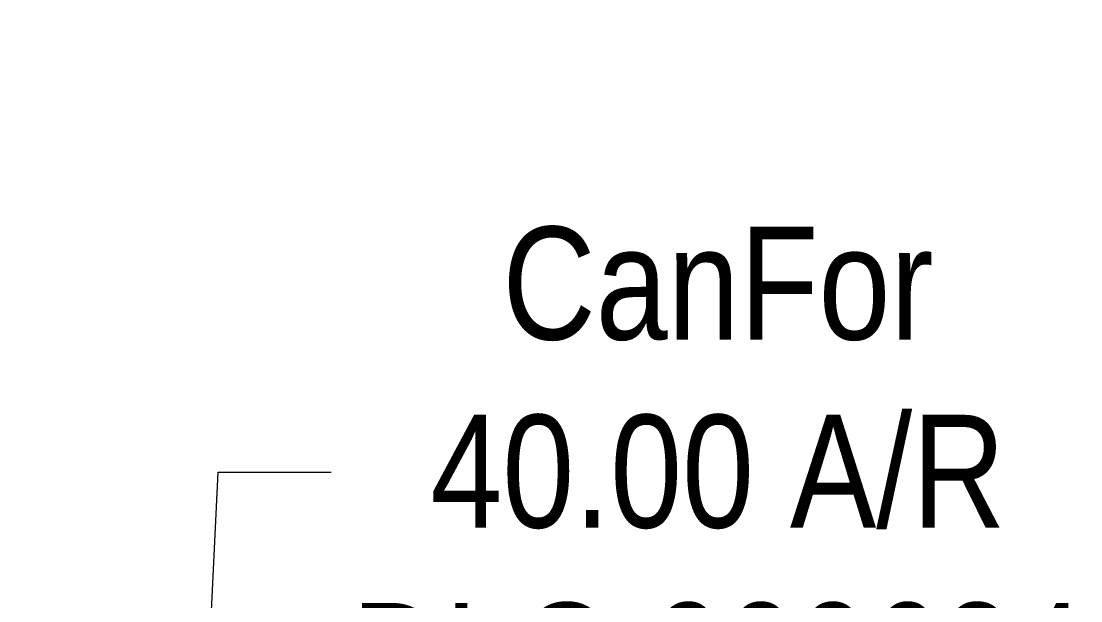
# Model space of a CAD drawing. Extents: x 454172 to 490274, y 6043290 to 6049925.
# Drawn here: x 480850.5 to 480944.4, y 6044297 to 6044348.4 of the extents above; entities that cross this region are included whole.
import ezdxf

# ---------------------------------------------------------------- set-up
doc = ezdxf.new("R2010")
doc.units = 0
doc.header["$LTSCALE"] = 5
doc.header["$PDMODE"] = 35
doc.header["$PDSIZE"] = 5
doc.layers.get('Defpoints').update_dxf_attribs({"color": 9})
doc.layers.add('F-AR-T', color=190, linetype='Continuous', lineweight=9)
doc.styles.add('80CG', font='ARIALN.TTF', dxfattribs={"height": 10})
doc.dimstyles.new('Compass 5 000', dxfattribs={"dimscale": 5, "dimtxt": 9, "dimasz": 2, "dimexe": 0.2, "dimexo": 0.0625, "dimgap": 0.5, "dimtad": 0, "dimtih": 1, "dimtoh": 1, "dimzin": 0, "dimdsep": 46, "dimtxsty": '80CG', "dimcen": 0.1, "dimse1": 1, "dimse2": 1, "dimclrd": 256, "dimclrt": 256, "dimaunit": 1, "dimadec": 4, "dimazin": 0, "dimtfac": 0.06, "dimtofl": 0, "dimtmove": 0, "dimatfit": 1, "dimfxl": 0.2, "dimtolj": 1, "dimtzin": 0, "dimlwd": -1, "dimarcsym": 0})

# ---------------------------------------------------------------- blocks, each defined once
blk = doc.blocks.new('*D130')
at = {"layer": 'Defpoints', "color": 0, "transparency": 16777216}
for p in [(480852.502, 6044277.194), (480866.394, 6044276.504), (480850.521, 6044237.263)]:
    blk.add_point(p, dxfattribs=at)
at = {"layer": 'F-AR-T', "transparency": 16777216}
for p, q in [((480866.89, 6044286.492), (480867.978, 6044308.423)), ((480867.978, 6044308.423), (480877.978, 6044308.423)), ((480863.917, 6044226.586), (480863.422, 6044216.599))]:
    blk.add_line(p, q, dxfattribs=at)
for points in [[(480865.225, 6044286.575), (480868.554, 6044286.41), (480866.394, 6044276.504)], [(480862.253, 6044226.669), (480865.582, 6044226.504), (480864.413, 6044236.574)]]:
    blk.add_solid(points, dxfattribs=at)
at = {"layer": 'F-AR-T', "transparency": 16777216, "insert": (480912.248, 6044308.423), "char_height": 10, "attachment_point": 5, "style": '80CG'}
blk.add_mtext('\\A1;CanFor\\P40.00 A/R\\PDLO 900624', dxfattribs=at)

msp = doc.modelspace()

# ---------------------------------------------------------------- dimensions: what is measured, and where the dimension line sits
at = {"layer": 'F-AR-T'}
dim = msp.add_linear_dim(base=(480866.394, 6044276.504), p1=(480850.521, 6044237.263), p2=(480852.502, 6044277.194), angle=87.15931, text='CanFor\\P40.00 A/R\\PDLO 900624', dimstyle='Compass 5 000', dxfattribs=at)
dim.commit()
dim.dimension.update_dxf_attribs({"geometry": '*D130', "text_midpoint": (480912.248, 6044308.423), "dimtype": 161})

doc.saveas('drawing.dxf')
